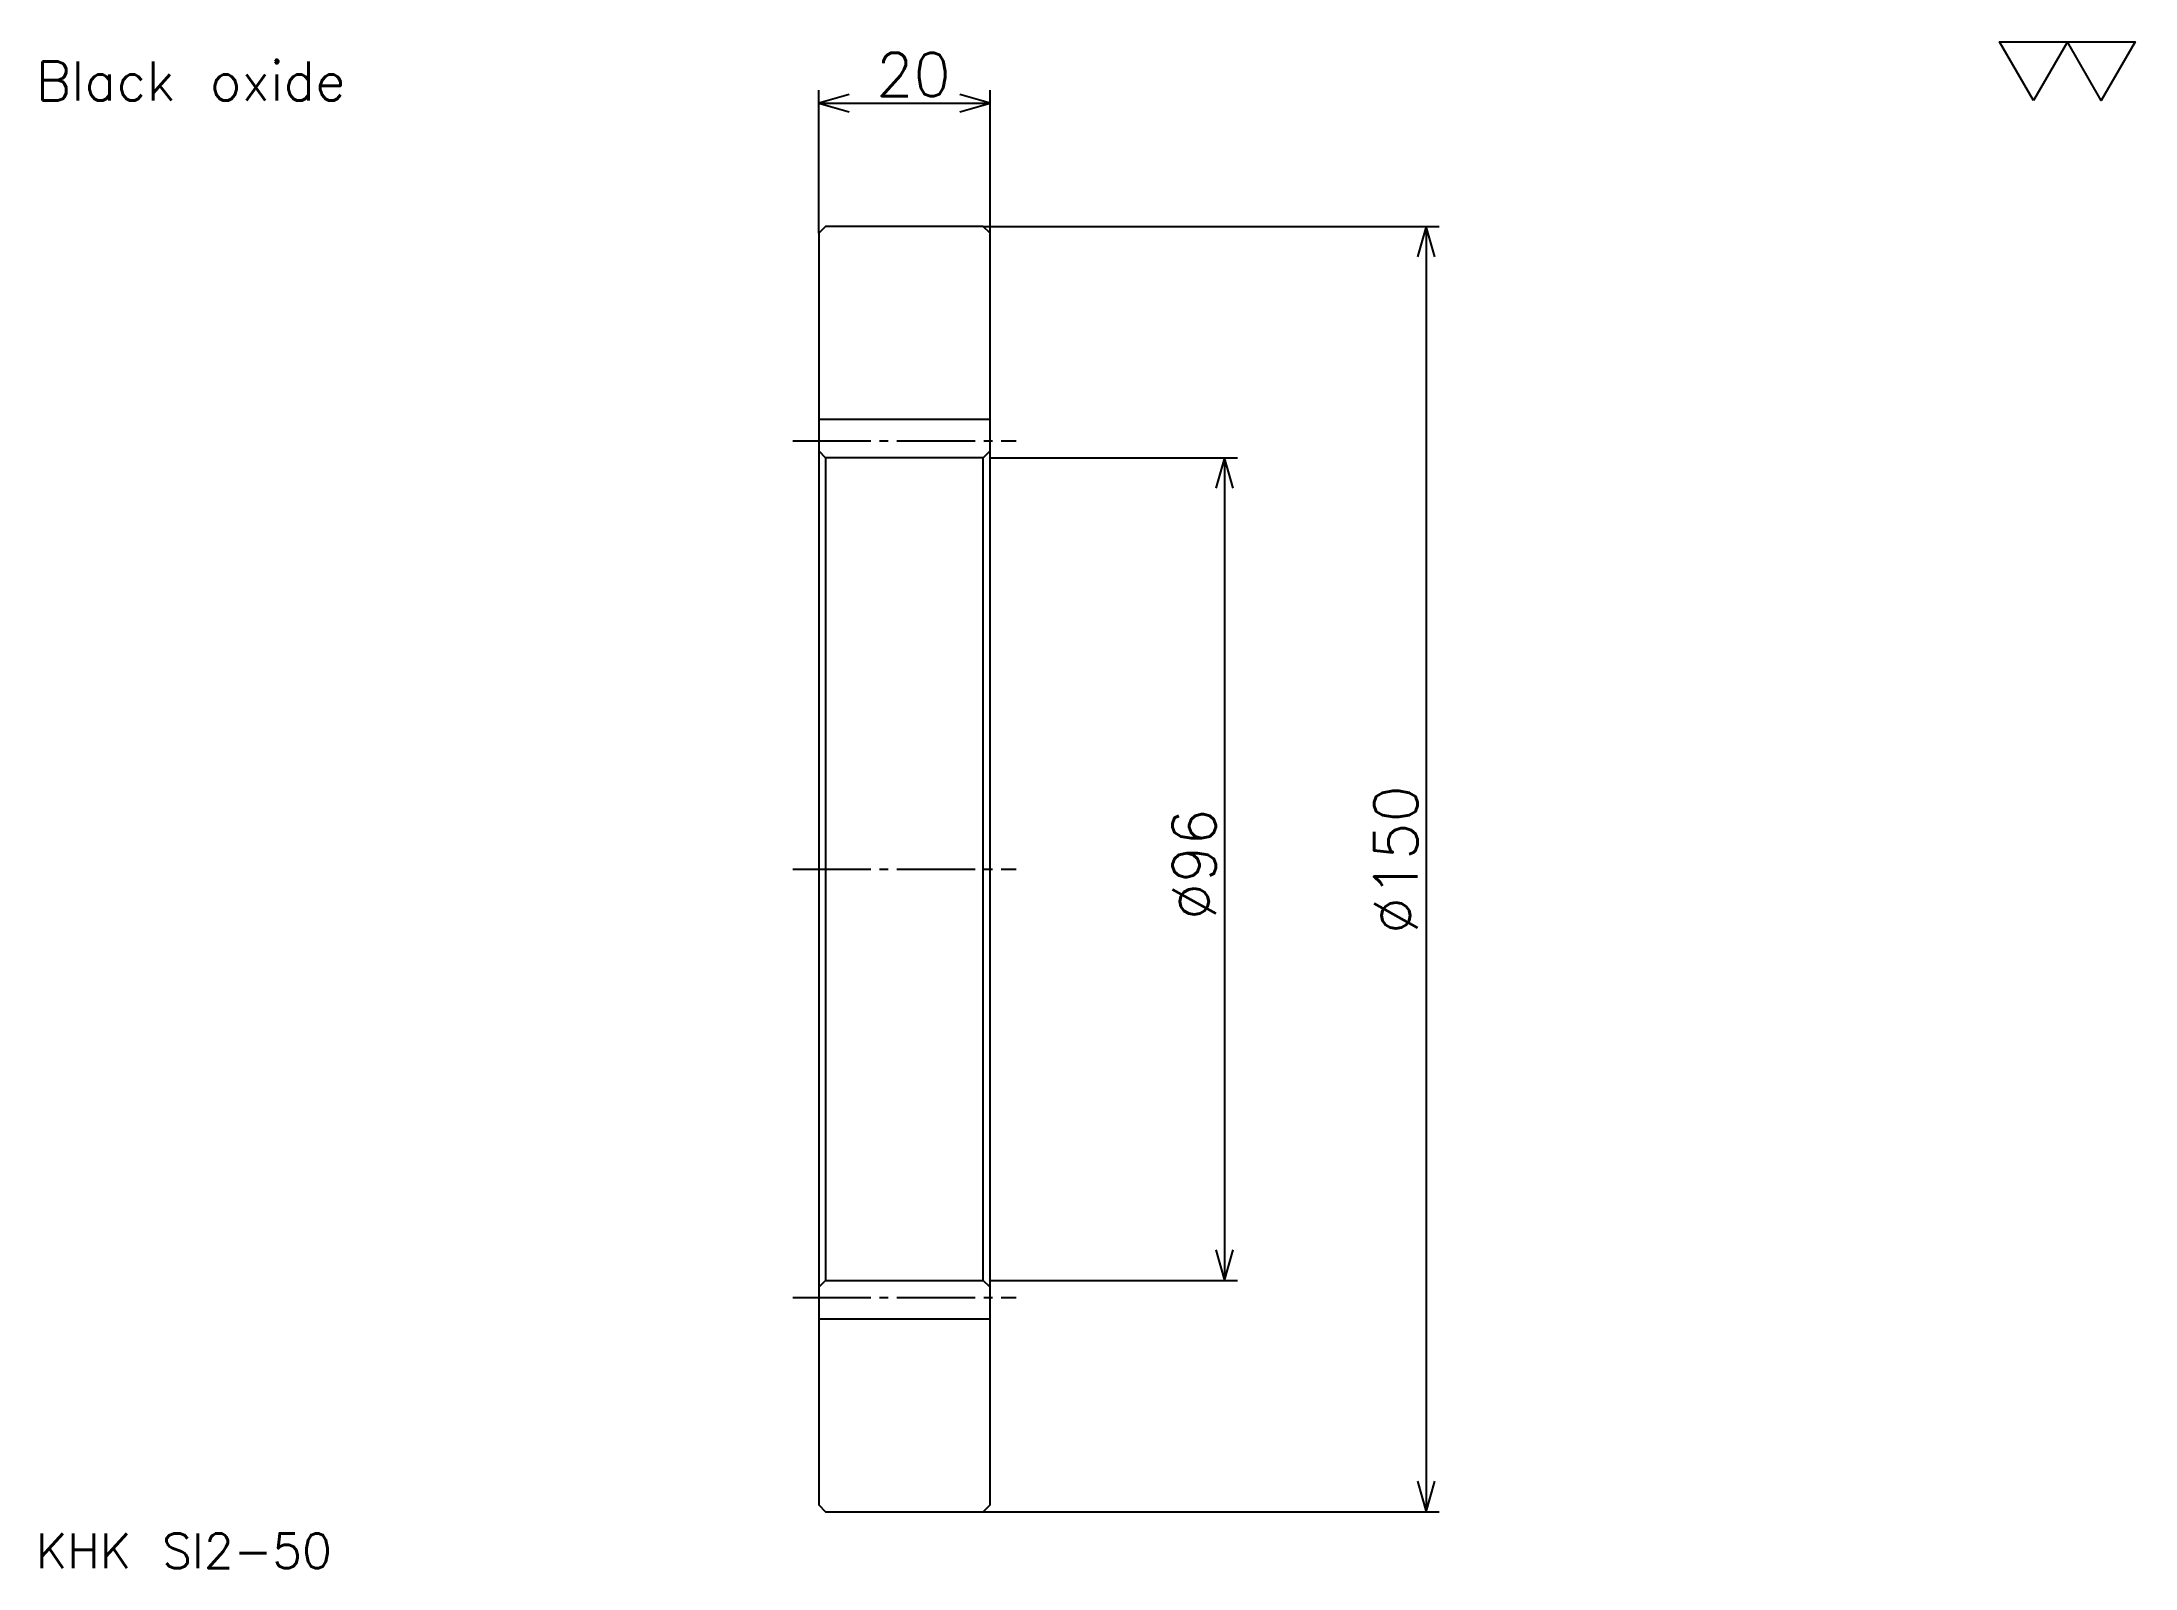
# Model space of a CAD drawing. Extents: x 11 to 255, y 11 to 189.
import ezdxf

# ---------------------------------------------------------------- set-up
doc = ezdxf.new("R2010")
doc.units = 0
doc.linetypes.add('DASHDOT', pattern=[12.162164, 9.121622, -1.013514, 1.013514, -1.013514])
doc.layers.get('0').update_dxf_attribs({"linetype": 'CONTINUOUS'})
doc.layers.add('DASHDOT', color=6, linetype='DASHDOT')
doc.styles.add('KANJI', font='TXT', dxfattribs={"bigfont": 'BIGFONT'})

msp = doc.modelspace()

# ---------------------------------------------------------------- linework, layer by layer
at = {"color": 5}
for p, q in [((101.486496, 166.936478), (101.486496, 183.659454)), ((121.486496, 166.936478), (121.486496, 183.659454)), ((101.486496, 182.139191), (121.486496, 182.139191)), ((120.686493, 167.736481), (173.895966, 167.736481)), ((172.375687, 167.736481), (172.375687, 17.736481)), ((121.486496, 140.736481), (150.371628, 140.736481)), ((148.851364, 140.736481), (148.851364, 44.736481)), ((121.486496, 44.736481), (150.371628, 44.736481)), ((120.686493, 17.736481), (173.895966, 17.736481))]:
    msp.add_line(p, q, dxfattribs=at)
at = {"color": 4}
for p, q in [((101.486496, 145.236481), (121.486496, 145.236481)), ((121.486496, 141.536484), (120.686493, 140.736481)), ((101.486496, 43.936481), (102.286499, 44.736481)), ((121.486496, 43.936481), (120.686493, 44.736481)), ((101.486496, 40.236481), (121.486496, 40.236481))]:
    msp.add_line(p, q, dxfattribs=at)
at = {"color": 7}
msp.add_lwpolyline([(243.24324, 182.432434), (239.290543, 189.283783), (255.101349, 189.283783), (251.148651, 182.432434), (247.195938, 189.283783), (243.24324, 182.432434)], dxfattribs=at)
at = {"color": 5}
for points in [[(105.033791, 183.152695), (101.486496, 182.139191), (105.033791, 181.125671)], [(117.939201, 181.125671), (121.486496, 182.139191), (117.939201, 183.152695)], [(173.389191, 164.189178), (172.375687, 167.736481), (171.362183, 164.189178)], [(149.864868, 137.189178), (148.851364, 140.736481), (147.837845, 137.189178)], [(147.837845, 48.283779), (148.851364, 44.736481), (149.864868, 48.283779)], [(171.362183, 21.283775), (172.375687, 17.736481), (173.389191, 21.283775)]]:
    msp.add_lwpolyline(points, dxfattribs=at)
at = {"color": 4}
for points in [[(101.486496, 43.936481), (101.486496, 18.536484), (102.286499, 17.736481), (120.686493, 17.736481), (121.486496, 18.536484), (121.486496, 166.936478), (120.686493, 167.736481), (102.286499, 167.736481), (101.486496, 166.936478), (101.486496, 43.936481)], [(101.486496, 141.536484), (102.286499, 140.736481), (102.286499, 44.736481), (120.686493, 44.736481), (120.686493, 140.736481), (102.286499, 140.736481)]]:
    msp.add_lwpolyline(points, dxfattribs=at)
at = {"layer": 'DASHDOT', "color": 7}
for p, q in [((98.445953, 142.736481), (124.527039, 142.736481)), ((98.445953, 92.736481), (124.527039, 92.736481)), ((98.445953, 42.736481), (124.527039, 42.736481))]:
    msp.add_line(p, q, dxfattribs=at)

# ---------------------------------------------------------------- texts
at = {"color": 7, "style": 'KANJI'}
for s, height, p in [('Black oxide', 4.560811, (10.135135, 182.432434)), ('20', 5.067568, (108.192574, 182.949997)), ('KHK SI2-50', 4.054054, (10.135135, 11.148648))]:
    msp.add_text(s, height=height, dxfattribs=at).set_placement(p)
for s, p in [('%%c150', (171.362183, 85.135132)), ('%%c96', (147.837845, 86.782089))]:
    msp.add_text(s, height=5.067568, rotation=90, dxfattribs=at).set_placement(p)

doc.saveas('drawing.dxf')
